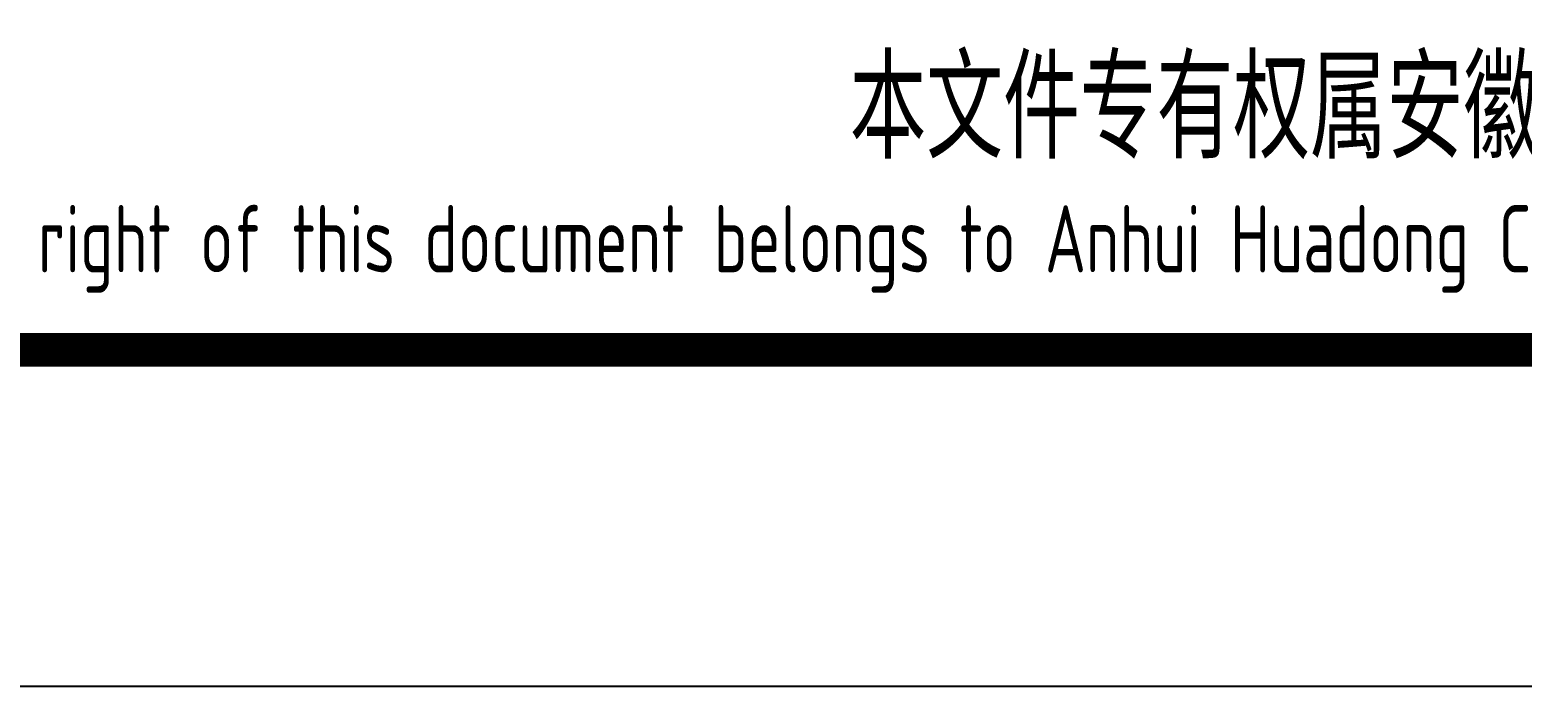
# Model space of a CAD drawing. Extents: x 5279878 to 5976284, y -275259 to -27697.
# Drawn here: x 5537182 to 5541616, y -170032 to -168081 of the extents above; entities that cross this region are included whole.
import ezdxf
from ezdxf.enums import TextEntityAlignment as Align

# ---------------------------------------------------------------- set-up
doc = ezdxf.new("R2010")
doc.units = 0
doc.header["$LTSCALE"] = 1000
doc.header["$MEASUREMENT"] = 0
doc.layers.get('0').update_dxf_attribs({"linetype": 'CONTINUOUS'})
doc.layers.add('TUKUANG', color=4, linetype='CONTINUOUS')
doc.styles.add('AHD', font='sceie.shx', dxfattribs={"width": 0.7, "bigfont": 'sceic.shx'})

msp = doc.modelspace()

# ---------------------------------------------------------------- linework, layer by layer
msp.add_line((5535212.7, -169032), (5553212.7, -169032))
at = {"layer": 'TUKUANG'}
msp.add_lwpolyline([(5494812.7, -170032), (5554212.7, -170032), (5554212.7, -128032), (5494812.7, -128032)], close=True, dxfattribs=at)
at = {"layer": 'TUKUANG', "const_width": 100}
msp.add_lwpolyline([(5497312.7, -169032), (5553212.7, -169032), (5553212.7, -129032), (5497312.7, -129032)], close=True, dxfattribs=at)

# ---------------------------------------------------------------- texts
at = {"style": 'AHD', "width": 0.8}
for s, height, p in [('本文件专有权属安徽华东化工医药工程有限责任公司所有,未经许可不得复制或转让给第三方', 300, (5544212.7, -168332)), ('本文件专有权属安徽华东化工医药工程有限责任公司所有,未经许可不得复制或转让给第三方', 300, (5544212.7, -168332)), ('The proprietary right of this document belongs to Anhui Huadong Chemical And Medical Engineering  Co.,Ltd.  and any replication or transfer to the 3rd. side is forbidden without its permission. ', 200, (5544212.7, -168732)), ('The proprietary right of this document belongs to Anhui Huadong Chemical And Medical Engineering  Co.,Ltd.  and any replication or transfer to the 3rd. side is forbidden without its permission. ', 200, (5544212.7, -168732))]:
    msp.add_text(s, height=height, dxfattribs=at).set_placement(p, align=Align.MIDDLE)

doc.saveas('drawing.dxf')
